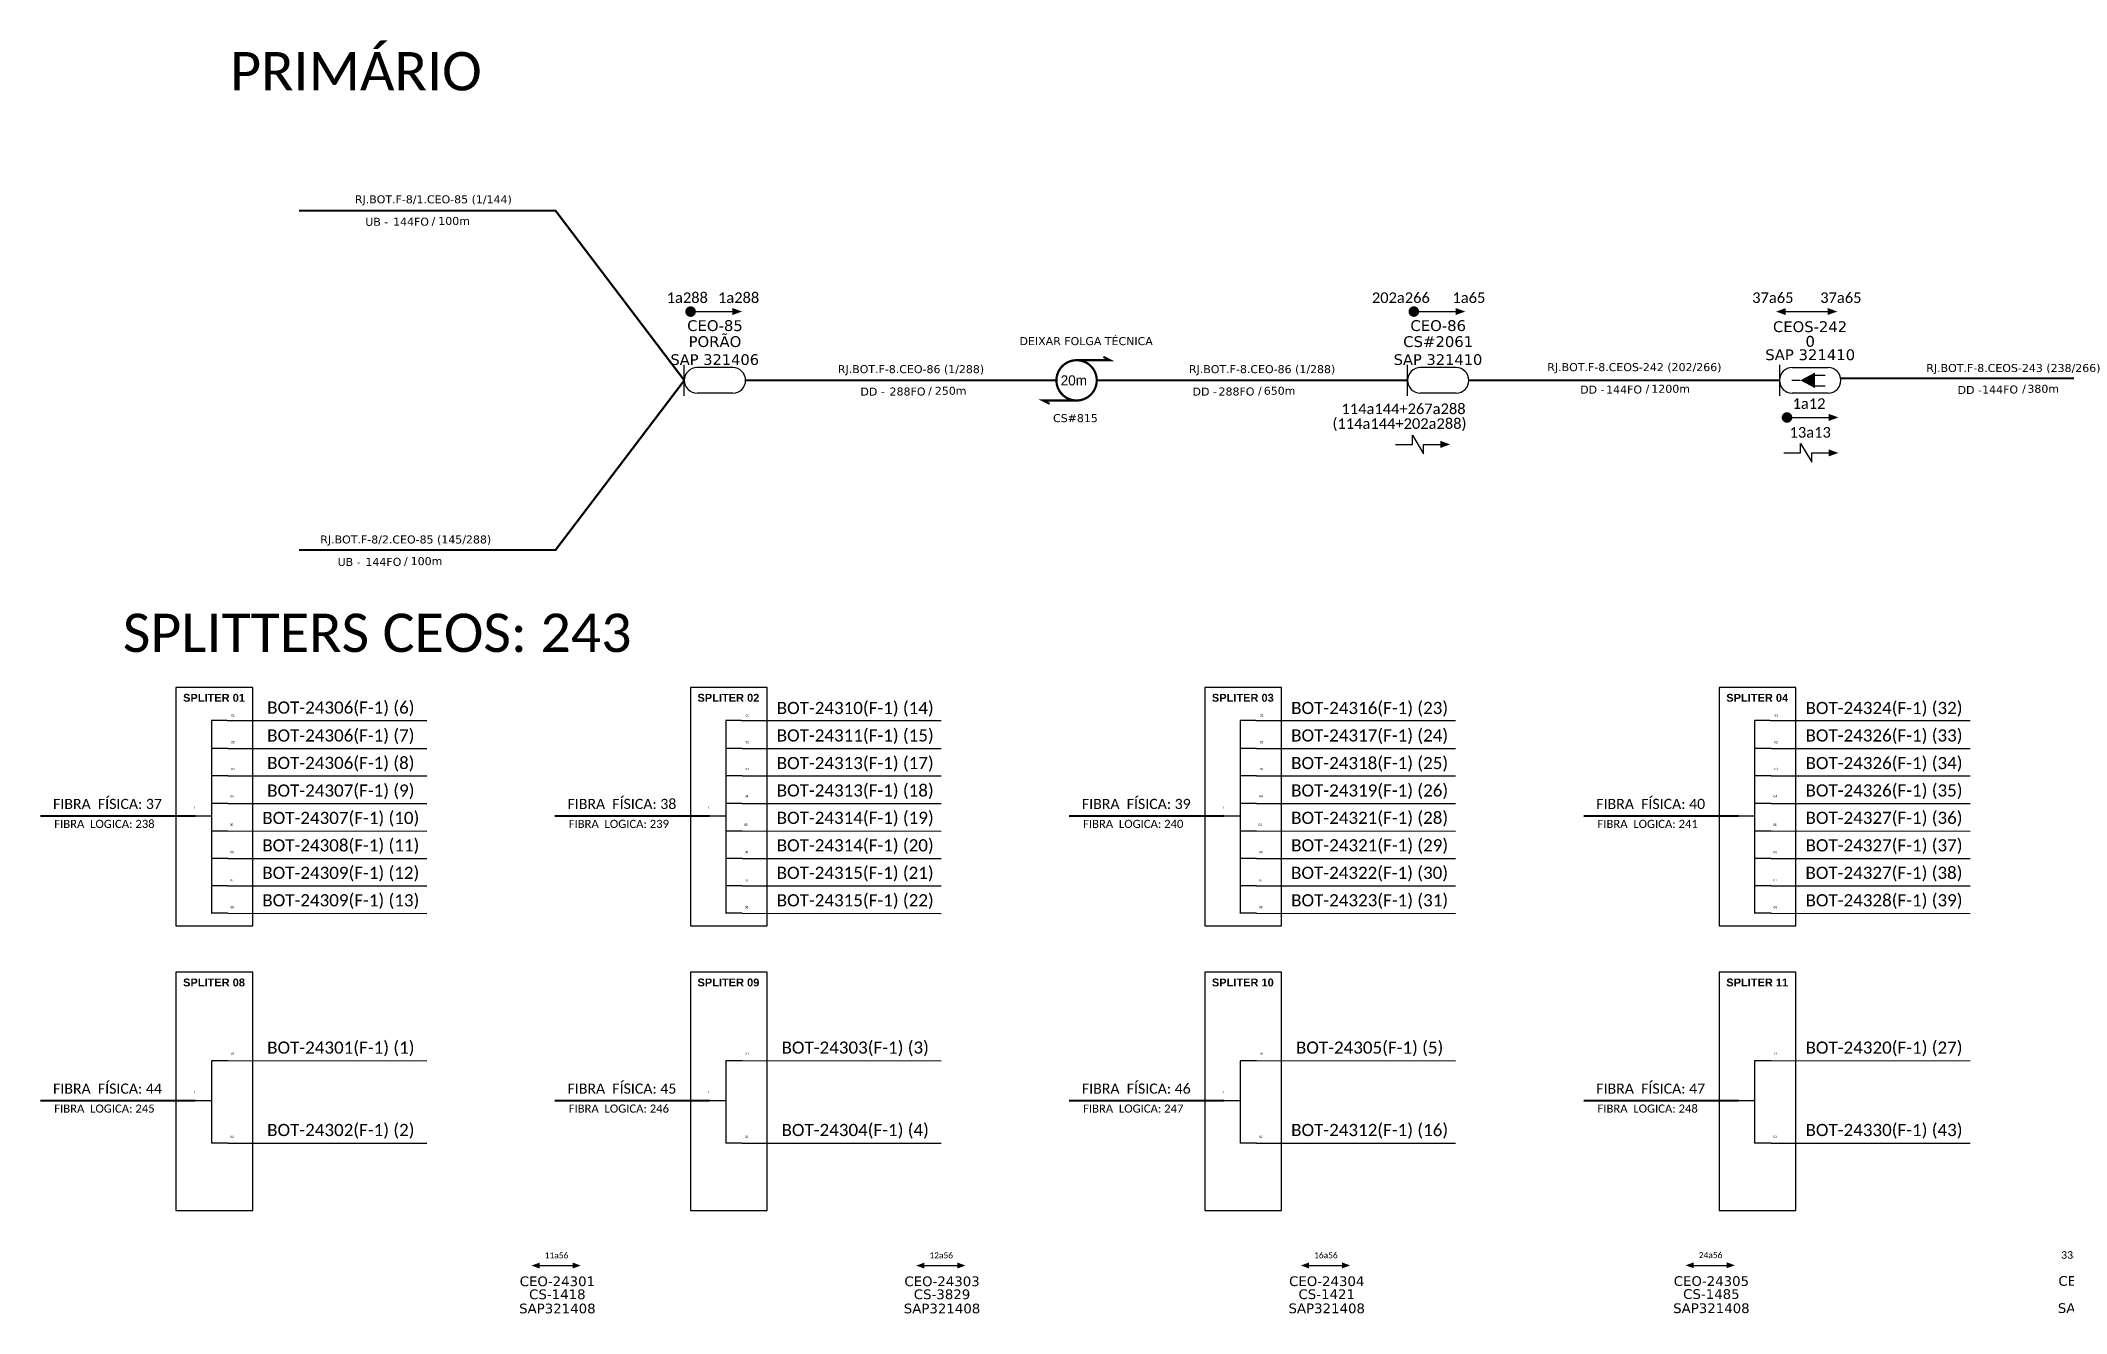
# Model space of a CAD drawing. Header units: millimetres. Extents: x 11891 to 13705, y -3602 to -1984.
# Drawn here: x 11930 to 12841, y -2558 to -1984 of the extents above; entities that cross this region are included whole.
import ezdxf
from ezdxf.enums import TextEntityAlignment as Align

# ---------------------------------------------------------------- set-up
doc = ezdxf.new("R2010")
doc.units = ezdxf.units.MM
doc.header["$MEASUREMENT"] = 0
for name, color, linetype in [('20.4-CEOS', 1, 'Continuous'), ('20.5-CABO AÉREO', 1, 'Continuous'), ('20.5-CEO', 1, 'Continuous'), ('SETA', 7, 'Continuous'), ('UNIFILAR', 7, 'Continuous')]:
    doc.layers.add(name, color=color, linetype=linetype)
doc.layers.add('40.1-ETIQUETAS', color=1, linetype='Continuous', lineweight=20)
doc.styles.add('siredit', font='verdana.ttf')

# ---------------------------------------------------------------- blocks, each defined once
blk = doc.blocks.new('SAN')
at = {"layer": 'SETA'}
blk.add_lwpolyline([(-2.58, 0), (6.02, 0)], dxfattribs=at)
for points in [[(-2.1, -0.66), (-3.93, 0), (-2.1, 0.67)], [(5.33, 0.68), (7.16, 0.01), (5.33, -0.65)]]:
    blk.add_solid(points, dxfattribs=at)
blk = doc.blocks.new('ETIQUETA_RS5F')
at = {"layer": '40.1-ETIQUETAS', "color": 0, "style": 'siredit'}
blk.add_text('/', height=1.5, dxfattribs=at).set_placement((1.55, -1.95), align=Align.MIDDLE_RIGHT)
for tag, p in [('ETIQUETA_R_PRIMARIA', (1.18, 4.1)), ('ETIQUETA_R_SECUNDARIA', (1.18, 2.1)), ('F_ATIVAS/F_MORTAS', (1.11, -4.24))]:
    blk.add_attdef(tag, text='', height=1.5, dxfattribs=at).set_placement(p, align=Align.MIDDLE_CENTER)
for tag, p in [('TIPO_CABO', (-6.62, -2.12)), ('CAP_CABO', (0.37, -2.09))]:
    blk.add_attdef(tag, text='', height=1.5, dxfattribs=at).set_placement(p, align=Align.MIDDLE_RIGHT)
blk.add_attdef('METROS', text='', height=1.5, dxfattribs=at).set_placement((2.11, -1.95), align=Align.MIDDLE_LEFT)
for tag, p in [('FUSÃO_1', (0.82, -8.39)), ('FUSÃO_2', (0.82, -10.6)), ('FUSÃO_3', (0.82, -12.93)), ('FUSÃO_4', (0.82, -15.14)), ('FUSÃO_5', (0.82, -17.16))]:
    blk.add_attdef(tag, text='', height=1.5, dxfattribs=at).set_placement(p, align=Align.CENTER)
blk = doc.blocks.new('*U39')
at = {"layer": '20.5-CEO'}
for p, q in [((-1.56, 1.26), (1.8, 1.26)), ((1.8, -1.13), (-1.56, -1.13))]:
    blk.add_line(p, q, dxfattribs=at)
blk.add_lwpolyline([(-2.75, 1.51), (-2.75, -1.38)], dxfattribs=at)
for centre, start, end in [((-1.56, 0.07), 90, 270), ((1.8, 0.07), 270, 90)]:
    blk.add_arc(centre, 1.2, start, end, dxfattribs=at)
at = {"layer": '20.5-CEO', "color": 7, "style": 'siredit'}
for tag, p in [('LOCAL', (0.12, 4.23)), ('FID', (0.11, 5.61)), ('SAP', (0.12, 2.97)), ('FIBRAS_RESERVA', (0.12, -1.94))]:
    blk.add_attdef(tag, text='', height=1.01, dxfattribs=at).set_placement(p, align=Align.TOP_CENTER)
for tag, flags, p in [('ID_ATIVIDADE', 3, (0.11, -3.51)), ('FATOR', 1, (0.11, -4.82))]:
    blk.add_attdef(tag, text='', height=1.01, dxfattribs=dict(at, flags=flags)).set_placement(p, align=Align.TOP_CENTER)
at = {"layer": '20.5-CEO', "color": 7, "style": 'siredit', "flags": 3}
blk.add_attdef('QTDE', (-4.88, -7.06), '', height=1.01, dxfattribs=at)

msp = doc.modelspace()

# ---------------------------------------------------------------- linework, layer by layer
at = {"color": 7, "linetype": 'Continuous'}
for p, q in [((12006.43, -2290.63, 2), (12006.43, -2377.49, 2)), ((12013.47, -2290.63, 2), (12006.43, -2290.63, 2)), ((12237.86, -2290.63, 2), (12237.86, -2377.49, 2)), ((12244.9, -2290.63, 2), (12237.86, -2290.63, 2)), ((12469.3, -2290.63, 2), (12469.3, -2377.49, 2)), ((12476.33, -2290.63, 2), (12469.3, -2290.63, 2)), ((12700.73, -2290.63, 2), (12700.73, -2377.49, 2)), ((12707.76, -2290.63, 2), (12700.73, -2290.63, 2)), ((12013.82, -2303.2, 2), (12006.79, -2303.2, 2)), ((12245.25, -2303.2, 2), (12238.22, -2303.2, 2)), ((12476.69, -2303.2, 2), (12469.65, -2303.2, 2)), ((12708.12, -2303.2, 2), (12701.08, -2303.2, 2)), ((12013.82, -2315.58, 2), (12006.79, -2315.58, 2)), ((12245.25, -2315.58, 2), (12238.22, -2315.58, 2)), ((12476.69, -2315.58, 2), (12469.65, -2315.58, 2)), ((12708.12, -2315.58, 2), (12701.08, -2315.58, 2)), ((12013.82, -2328.02, 2), (12006.79, -2328.02, 2)), ((12245.25, -2328.02, 2), (12238.22, -2328.02, 2)), ((12476.69, -2328.02, 2), (12469.65, -2328.02, 2)), ((12708.12, -2328.02, 2), (12701.08, -2328.02, 2)), ((11999.13, -2333.49, 2), (12006.4, -2333.49, 2)), ((12013.82, -2340.35, 2), (12006.79, -2340.35, 2)), ((12230.57, -2333.49, 2), (12237.83, -2333.49, 2)), ((12245.25, -2340.35, 2), (12238.22, -2340.35, 2)), ((12462, -2333.49, 2), (12469.27, -2333.49, 2)), ((12476.69, -2340.35, 2), (12469.65, -2340.35, 2)), ((12693.43, -2333.49, 2), (12700.7, -2333.49, 2)), ((12708.12, -2340.35, 2), (12701.08, -2340.35, 2)), ((12013.82, -2352.68, 2), (12006.79, -2352.68, 2)), ((12245.25, -2352.68, 2), (12238.22, -2352.68, 2)), ((12476.69, -2352.68, 2), (12469.65, -2352.68, 2)), ((12708.12, -2352.68, 2), (12701.08, -2352.68, 2)), ((12013.82, -2365.06, 2), (12006.79, -2365.06, 2)), ((12245.25, -2365.06, 2), (12238.22, -2365.06, 2)), ((12476.69, -2365.06, 2), (12469.65, -2365.06, 2)), ((12708.12, -2365.06, 2), (12701.08, -2365.06, 2)), ((12013.82, -2377.41, 2), (12006.79, -2377.41, 2)), ((12245.25, -2377.41, 2), (12238.22, -2377.41, 2)), ((12476.69, -2377.41, 2), (12469.65, -2377.41, 2)), ((12708.12, -2377.41, 2), (12701.08, -2377.41, 2)), ((12006.43, -2443.75, 2), (12006.43, -2480.85, 2)), ((12013.82, -2443.75, 2), (12006.43, -2443.75, 2)), ((12237.86, -2443.75, 2), (12237.86, -2480.85, 2)), ((12245.25, -2443.75, 2), (12237.86, -2443.75, 2)), ((12469.3, -2443.75, 2), (12469.3, -2480.85, 2)), ((12476.69, -2443.75, 2), (12469.3, -2443.75, 2)), ((12700.73, -2443.75, 2), (12700.73, -2480.85, 2)), ((12708.12, -2443.75, 2), (12700.73, -2443.75, 2)), ((11999.13, -2461.65, 2), (12006.4, -2461.65, 2)), ((12230.57, -2461.65, 2), (12237.83, -2461.65, 2)), ((12462, -2461.65, 2), (12469.27, -2461.65, 2)), ((12693.43, -2461.65, 2), (12700.7, -2461.65, 2)), ((12013.82, -2480.85, 2), (12006.43, -2480.85, 2)), ((12245.25, -2480.85, 2), (12237.86, -2480.85, 2)), ((12476.69, -2480.85, 2), (12469.3, -2480.85, 2)), ((12708.12, -2480.85, 2), (12700.73, -2480.85, 2))]:
    msp.add_line(p, q, dxfattribs=at)
at = {"color": 10, "linetype": 'Continuous'}
for p, q in [((12013.47, -2290.63, 2), (12103.36, -2290.65, 2)), ((12244.9, -2290.63, 2), (12334.79, -2290.65, 2)), ((12476.33, -2290.63, 2), (12566.22, -2290.65, 2)), ((12707.76, -2290.63, 2), (12797.65, -2290.65, 2)), ((12013.82, -2303.2, 2), (12103.36, -2303.22, 2)), ((12245.25, -2303.2, 2), (12334.79, -2303.22, 2)), ((12476.69, -2303.2, 2), (12566.22, -2303.22, 2)), ((12708.12, -2303.2, 2), (12797.65, -2303.22, 2)), ((12013.82, -2315.56, 2), (12103.36, -2315.58, 2)), ((12245.25, -2315.56, 2), (12334.79, -2315.58, 2)), ((12476.69, -2315.56, 2), (12566.22, -2315.58, 2)), ((12708.12, -2315.56, 2), (12797.65, -2315.58, 2)), ((12013.82, -2328, 2), (12103.36, -2328.02, 2)), ((12245.25, -2328, 2), (12334.79, -2328.02, 2)), ((12476.69, -2328, 2), (12566.22, -2328.02, 2)), ((12708.12, -2328, 2), (12797.65, -2328.02, 2)), ((12013.82, -2340.32, 2), (12103.36, -2340.35, 2)), ((12245.25, -2340.32, 2), (12334.79, -2340.35, 2)), ((12476.69, -2340.32, 2), (12566.22, -2340.35, 2)), ((12708.12, -2340.32, 2), (12797.65, -2340.35, 2)), ((12013.82, -2352.66, 2), (12103.36, -2352.68, 2)), ((12245.25, -2352.66, 2), (12334.79, -2352.68, 2)), ((12476.69, -2352.66, 2), (12566.22, -2352.68, 2)), ((12708.12, -2352.66, 2), (12797.65, -2352.68, 2)), ((12013.82, -2365.03, 2), (12103.36, -2365.06, 2)), ((12245.25, -2365.03, 2), (12334.79, -2365.06, 2)), ((12476.69, -2365.03, 2), (12566.22, -2365.06, 2)), ((12708.12, -2365.03, 2), (12797.65, -2365.06, 2)), ((12013.82, -2377.41, 2), (12103.36, -2377.44, 2)), ((12245.25, -2377.41, 2), (12334.79, -2377.44, 2)), ((12476.68, -2377.41, 2), (12566.22, -2377.44, 2)), ((12708.11, -2377.41, 2), (12797.65, -2377.44, 2)), ((12013.82, -2443.72, 2), (12103.36, -2443.75, 2)), ((12245.25, -2443.72, 2), (12334.79, -2443.75, 2)), ((12476.69, -2443.72, 2), (12566.22, -2443.75, 2)), ((12708.12, -2443.72, 2), (12797.65, -2443.75, 2)), ((12013.82, -2480.82, 2), (12103.36, -2480.85, 2)), ((12245.25, -2480.82, 2), (12334.79, -2480.85, 2)), ((12476.69, -2480.82, 2), (12566.22, -2480.85, 2)), ((12708.12, -2480.82, 2), (12797.65, -2480.85, 2))]:
    msp.add_line(p, q, dxfattribs=at)
at = {"color": 1, "linetype": 'Continuous', "lineweight": 60}
for p, q in [((11999.13, -2333.49, 2), (11929.56, -2333.71, 2)), ((12230.57, -2333.49, 2), (12161, -2333.71, 2)), ((12462, -2333.49, 2), (12392.43, -2333.71, 2)), ((12693.43, -2333.49, 2), (12623.86, -2333.71, 2)), ((11999.13, -2461.65, 2), (11929.56, -2461.87, 2)), ((12230.57, -2461.65, 2), (12161, -2461.87, 2)), ((12462, -2461.65, 2), (12392.43, -2461.87, 2)), ((12693.43, -2461.65, 2), (12623.86, -2461.87, 2))]:
    msp.add_line(p, q, dxfattribs=at)
at = {"color": 0, "const_width": 2.38}
for points in [[(12220.85, -2106.49, 1), (12223.23, -2106.49, 1)], [(12546.24, -2106.49, 1), (12548.62, -2106.49, 1)], [(12714.13, -2154.17, 1), (12716.51, -2154.17, 1)]]:
    msp.add_lwpolyline(points, format="xyb", close=True, dxfattribs=at)
at = {"color": 5, "const_width": 1.01}
msp.add_lwpolyline([(12395.7, -2128.38, 1.000012), (12395.7, -2146.52, 0.999978)], format="xyb", close=True, dxfattribs=at)
at = {"color": 5, "const_width": 0.945}
for points in [[(12395.7, -2128.38), (12410.82, -2128.38), (12407.8, -2126.86)], [(12395.7, -2146.52), (12380.58, -2146.52), (12383.6, -2148.03)]]:
    msp.add_lwpolyline(points, dxfattribs=at)
at = {"color": 0}
for points in [[(12546.8, -2166.29), (12546.8, -2162.08), (12551.82, -2170.48), (12551.82, -2166.29)], [(12721.46, -2170.11), (12721.46, -2165.91), (12726.48, -2174.3), (12726.48, -2170.11)]]:
    msp.add_lwpolyline(points, dxfattribs=at)
at = {"color": 7, "elevation": 2}
for points in [[(11990.49, -2383.05), (12025.05, -2383.05), (12025.05, -2275.74), (11990.49, -2275.74)], [(12221.93, -2383.05), (12256.49, -2383.05), (12256.49, -2275.74), (12221.93, -2275.74)], [(12453.36, -2383.05), (12487.92, -2383.05), (12487.92, -2275.74), (12453.36, -2275.74)], [(12684.79, -2383.05), (12719.35, -2383.05), (12719.35, -2275.74), (12684.79, -2275.74)], [(11990.49, -2511.22), (12025.05, -2511.22), (12025.05, -2403.91), (11990.49, -2403.91)], [(12221.93, -2511.22), (12256.49, -2511.22), (12256.49, -2403.91), (12221.93, -2403.91)], [(12453.36, -2511.22), (12487.92, -2511.22), (12487.92, -2403.91), (12453.36, -2403.91)], [(12684.79, -2511.22), (12719.35, -2511.22), (12719.35, -2403.91), (12684.79, -2403.91)]]:
    msp.add_lwpolyline(points, close=True, dxfattribs=at)
at = {"layer": '20.4-CEOS', "color": 5}
for p, q in [((12241.06, -2131.7), (12224.95, -2131.7)), ((12566.45, -2131.7), (12550.34, -2131.7)), ((12241.06, -2143.19), (12224.95, -2143.19)), ((12566.45, -2143.19), (12550.34, -2143.19))]:
    msp.add_line(p, q, dxfattribs=at)
for points in [[(12219.2, -2144.37), (12219.2, -2130.52)], [(12544.59, -2144.37), (12544.59, -2130.52)]]:
    msp.add_lwpolyline(points, dxfattribs=at)
at = {"layer": '20.4-CEOS'}
for points in [[(12721.3, -2137.44), (12717.42, -2137.44)], [(12727.65, -2135.16), (12732.55, -2135.16)], [(12727.65, -2139.94), (12732.55, -2139.94)]]:
    msp.add_lwpolyline(points, dxfattribs=at)
msp.add_lwpolyline([(12721.3, -2137.44, 0, 7.09, 0), (12727.95, -2137.44, 7.09, 7.09, 0)], format="xyseb", dxfattribs=at)
at = {"layer": '20.4-CEOS', "color": 5}
for centre, start, end in [((12224.95, -2137.45), 90, 270), ((12241.06, -2137.45), 270, 90), ((12550.34, -2137.45), 90, 270), ((12566.45, -2137.45), 270, 90)]:
    msp.add_arc(centre, 5.74, start, end, dxfattribs=at)
at = {"layer": '20.5-CABO AÉREO', "color": 7, "ltscale": 50, "const_width": 0.96}
for points in [[(12045.89, -2061.07), (12161.28, -2061.07), (12219.2, -2137.45)], [(12045.89, -2213.83), (12161.28, -2213.83), (12219.2, -2137.45)]]:
    msp.add_lwpolyline(points, dxfattribs=at)
at = {"layer": '20.5-CABO AÉREO', "color": 5, "ltscale": 50, "const_width": 0.96}
msp.add_lwpolyline([(12246.8, -2137.45), (12386.63, -2137.45)], dxfattribs=at)
at = {"layer": '40.1-ETIQUETAS', "color": 5, "const_width": 0.96}
msp.add_lwpolyline([(12404.77, -2137.45), (12544.59, -2137.45)], dxfattribs=at)
at = {"layer": '40.1-ETIQUETAS', "const_width": 0.96}
for points in [[(12572.19, -2137.45), (12711.95, -2137.45)], [(12739.62, -2136.55), (12879.37, -2136.55)]]:
    msp.add_lwpolyline(points, dxfattribs=at)
at = {"layer": 'SETA', "color": 0}
for points in [[(12222.04, -2106.49), (12242.47, -2106.49)], [(12547.43, -2106.49), (12567.86, -2106.49)], [(12714.78, -2106.49), (12735.21, -2106.49)], [(12715.32, -2154.17), (12735.75, -2154.17)], [(12539.21, -2166.29), (12546.8, -2166.29)], [(12551.82, -2166.29), (12559.41, -2166.29)], [(12713.87, -2170.11), (12721.46, -2170.11)], [(12726.48, -2170.11), (12734.07, -2170.11)]]:
    msp.add_lwpolyline(points, dxfattribs=at)
for points in [[(12240.83, -2104.87), (12245.18, -2106.46), (12240.83, -2108.04)], [(12566.22, -2104.87), (12570.57, -2106.46), (12566.22, -2108.04)], [(12714.78, -2104.9), (12710.43, -2106.49), (12714.78, -2108.07)], [(12733.57, -2104.87), (12737.93, -2106.46), (12733.57, -2108.04)], [(12734.11, -2152.55), (12738.46, -2154.14), (12734.11, -2155.72)], [(12559.41, -2164.7), (12563.76, -2166.29), (12559.41, -2167.87)], [(12734.07, -2168.53), (12738.42, -2170.11), (12734.07, -2171.69)]]:
    msp.add_solid(points, dxfattribs=at)

# ---------------------------------------------------------------- block references
at = {"layer": '20.5-CEO', "color": 0, "lineweight": 0}
ref = msp.add_blockref('*U39', (12725.16, -2137.77), dxfattribs=dict(at, xscale=4.8, yscale=4.8, zscale=4.8))
ref.add_attrib('LOCAL', '0', dxfattribs={"color": 7, "height": 4.87, "style": 'siredit'}).set_placement((12725.75, -2117.45), align=Align.TOP_CENTER)
ref.add_attrib('SAP', 'SAP 321410', dxfattribs={"color": 7, "height": 4.866, "style": 'siredit'}).set_placement((12725.75, -2123.49), align=Align.TOP_CENTER)
ref.add_attrib('FID', 'CEOS-242', dxfattribs={"layer": '20.4-CEOS', "color": 7, "height": 4.846, "style": 'siredit'}).set_placement((12725.69, -2110.86), align=Align.TOP_CENTER)
at = {"layer": '40.1-ETIQUETAS', "color": 0}
ref = msp.add_blockref('ETIQUETA_RS5F', (12103.46, -2060.99), dxfattribs=dict(at, xscale=2.4, yscale=2.4, zscale=2.4))
ref.add_attrib('ETIQUETA_R_SECUNDARIA', 'RJ.BOT.F-8/1.CEO-85 (1/144)', dxfattribs={"color": 0, "height": 3.6, "style": 'siredit'}).set_placement((12106.29, -2055.94), align=Align.MIDDLE_CENTER)
ref.add_attrib('TIPO_CABO', 'UB - ', dxfattribs={"color": 0, "height": 3.6, "style": 'siredit'}).set_placement((12087.58, -2066.07), align=Align.MIDDLE_RIGHT)
ref.add_attrib('CAP_CABO', '144FO', dxfattribs={"color": 0, "height": 3.6, "style": 'siredit'}).set_placement((12104.33, -2066.01), align=Align.MIDDLE_RIGHT)
ref.add_attrib('METROS', '100m', dxfattribs={"color": 0, "height": 3.6, "style": 'siredit'}).set_placement((12108.52, -2065.68), align=Align.MIDDLE_LEFT)
ref = msp.add_blockref('ETIQUETA_RS5F', (12091.03, -2214.14), dxfattribs=dict(at, xscale=2.4, yscale=2.4, zscale=2.4))
ref.add_attrib('ETIQUETA_R_SECUNDARIA', 'RJ.BOT.F-8/2.CEO-85 (145/288)', dxfattribs={"color": 0, "height": 3.6, "style": 'siredit'}).set_placement((12093.87, -2209.09), align=Align.MIDDLE_CENTER)
ref.add_attrib('TIPO_CABO', 'UB - ', dxfattribs={"color": 0, "height": 3.6, "style": 'siredit'}).set_placement((12075.16, -2219.21), align=Align.MIDDLE_RIGHT)
ref.add_attrib('CAP_CABO', '144FO', dxfattribs={"color": 0, "height": 3.6, "style": 'siredit'}).set_placement((12091.91, -2219.16), align=Align.MIDDLE_RIGHT)
ref.add_attrib('METROS', '100m', dxfattribs={"color": 0, "height": 3.6, "style": 'siredit'}).set_placement((12096.1, -2218.83), align=Align.MIDDLE_LEFT)
at = {"layer": 'UNIFILAR', "color": 5, "lineweight": -3, "xscale": 2, "yscale": 2, "zscale": 2}
for p in [(12158.32, -2536.02, 2), (12331.39, -2536.02, 2), (12504.46, -2535.96, 2), (12677.53, -2535.9, 2)]:
    msp.add_blockref('SAN', p, dxfattribs=at)

# ---------------------------------------------------------------- texts
at = {"color": 5}
msp.add_text('20m', height=4.536, dxfattribs=at).set_placement((12388.56, -2139.72))
at = {"attachment_point": 5}
for s, insert, char_height, width in [('\\C7;\\fCalibri|b0|i0|c0|p34;PRIMÁRIO', (12071.48, -1998.37, 2), 17.28, 263.3321), ('\\C7;\\fCalibri|b0|i0|c0|p34;SPLITTERS CEOS: 243', (12081.02, -2251.24, 2), 17.28, 263.3321), ('\\C10;\\fArial|b1|i0|c0|p34;\\H1x;SPLITER 01', (12007.62, -2280.4, 2), 3.5506, 34.56), ('\\C10;\\fArial|b1|i0|c0|p34;\\H1x;SPLITER 02', (12239.05, -2280.4, 2), 3.5506, 34.56), ('\\C10;\\fArial|b1|i0|c0|p34;\\H1x;SPLITER 03', (12470.48, -2280.4, 2), 3.5506, 34.56), ('\\C10;\\fArial|b1|i0|c0|p34;\\H1x;SPLITER 04', (12701.91, -2280.4, 2), 3.5506, 34.56), ('\\C7;\\fArial|b0|i0|;\\H1.0273588255048;01 ', (12016.15, -2288.35, 2), 3.5506, 7.1205), ('\\pt49.37685;{\\fCalibri|b0|i0|c0|p34;\\C7;BOT-24306(F-1) (6)}', (12064.67, -2285.36, 2), 5.4863, 81.8207), ('\\C7;\\fArial|b0|i0|;\\H1.0273588255048;01 ', (12247.59, -2288.35, 2), 3.5506, 7.1205), ('\\pt49.37685;{\\fCalibri|b0|i0|c0|p34;\\C7;BOT-24310(F-1) (14)}', (12296.1, -2285.55, 2), 5.4863, 81.8207), ('\\C7;\\fArial|b0|i0|;\\H1.0273588255048;01 ', (12479.02, -2288.35, 2), 3.5506, 7.1205), ('\\pt49.37685;{\\fCalibri|b0|i0|c0|p34;\\C7;BOT-24316(F-1) (23)}', (12527.54, -2285.55, 2), 5.4863, 81.8207), ('\\C7;\\fArial|b0|i0|;\\H1.0273588255048;01 ', (12710.45, -2288.35, 2), 3.5506, 7.1205), ('\\pt49.37685;{\\fCalibri|b0|i0|c0|p34;\\C7;BOT-24324(F-1) (32)}', (12758.97, -2285.55, 2), 5.4863, 81.8207), ('\\pt49.37685;{\\fCalibri|b0|i0|c0|p34;\\C7;BOT-24306(F-1) (7)}', (12064.67, -2297.93, 2), 5.4863, 81.8207), ('\\pt49.37685;{\\fCalibri|b0|i0|c0|p34;\\C7;BOT-24311(F-1) (15)}', (12296.1, -2297.91, 2), 5.4863, 81.8207), ('\\pt49.37685;{\\fCalibri|b0|i0|c0|p34;\\C7;BOT-24317(F-1) (24)}', (12527.54, -2297.91, 2), 5.4863, 81.8207), ('\\pt49.37685;{\\fCalibri|b0|i0|c0|p34;\\C7;BOT-24326(F-1) (33)}', (12758.97, -2297.91, 2), 5.4863, 81.8207), ('\\C7;\\fArial|b0|i0|;\\H1.0273588255048;02 ', (12016.05, -2300.35, 2), 3.5506, 7.5164), ('\\C7;\\fArial|b0|i0|;\\H1.0273588255048;02 ', (12247.48, -2300.35, 2), 3.5506, 7.5164), ('\\C7;\\fArial|b0|i0|;\\H1.0273588255048;02 ', (12478.91, -2300.35, 2), 3.5506, 7.5164), ('\\C7;\\fArial|b0|i0|;\\H1.0273588255048;02 ', (12710.35, -2300.35, 2), 3.5506, 7.5164), ('\\C7;\\fArial|b0|i0|;\\H1.0273588255048;03 ', (12016.05, -2312.44, 2), 3.5506, 6.912), ('\\pt49.37685;{\\fCalibri|b0|i0|c0|p34;\\C7;BOT-24306(F-1) (8)}', (12064.67, -2310.29, 2), 5.4863, 81.8207), ('\\C7;\\fArial|b0|i0|;\\H1.0273588255048;03 ', (12247.48, -2312.44, 2), 3.5506, 6.912), ('\\pt49.37685;{\\fCalibri|b0|i0|c0|p34;\\C7;BOT-24313(F-1) (17)}', (12296.1, -2310.35, 2), 5.4863, 81.8207), ('\\C7;\\fArial|b0|i0|;\\H1.0273588255048;03 ', (12478.91, -2312.44, 2), 3.5506, 6.912), ('\\pt49.37685;{\\fCalibri|b0|i0|c0|p34;\\C7;BOT-24318(F-1) (25)}', (12527.54, -2310.35, 2), 5.4863, 81.8207), ('\\C7;\\fArial|b0|i0|;\\H1.0273588255048;03 ', (12710.35, -2312.44, 2), 3.5506, 6.912), ('\\pt49.37685;{\\fCalibri|b0|i0|c0|p34;\\C7;BOT-24326(F-1) (34)}', (12758.97, -2310.35, 2), 5.4863, 81.8207), ('\\C7;\\fArial|b0|i0|;\\H1.0273588255048;04 ', (12015.75, -2324.73, 2), 3.5506, 7.5164), ('\\pt49.37685;{\\fCalibri|b0|i0|c0|p34;\\C7;BOT-24307(F-1) (9)}', (12064.67, -2322.73, 2), 5.4863, 81.8207), ('\\C7;\\fArial|b0|i0|;\\H1.0273588255048;04 ', (12247.18, -2324.73, 2), 3.5506, 7.5164), ('\\pt49.37685;{\\fCalibri|b0|i0|c0|p34;\\C7;BOT-24313(F-1) (18)}', (12296.1, -2322.68, 2), 5.4863, 81.8207), ('\\C7;\\fArial|b0|i0|;\\H1.0273588255048;04 ', (12478.61, -2324.73, 2), 3.5506, 7.5164), ('\\pt49.37685;{\\fCalibri|b0|i0|c0|p34;\\C7;BOT-24319(F-1) (26)}', (12527.54, -2322.68, 2), 5.4863, 81.8207), ('\\C7;\\fArial|b0|i0|;\\H1.0273588255048;04 ', (12710.04, -2324.73, 2), 3.5506, 7.5164), ('\\pt49.37685;{\\fCalibri|b0|i0|c0|p34;\\C7;BOT-24326(F-1) (35)}', (12758.97, -2322.68, 2), 5.4863, 81.8207), ('{\\fCalibri|b0|i0|c0|p34;\\C7;FIBRA  FÍSICA: 37}', (11959.7, -2328.19, 2), 4.5719, 69.12), ('\\C7;\\fArial|b0|i0|;\\H1.0273588255048;1', (11998.8, -2329.83, 2), 3.5506, 3.5168), ('\\pt49.37685;{\\fCalibri|b0|i0|c0|p34;\\C7;BOT-24307(F-1) (10)}', (12064.67, -2335.06, 2), 5.4863, 81.8207), ('{\\fCalibri|b0|i0|c0|p34;\\C7;FIBRA  FÍSICA: 38}', (12191.14, -2328.19, 2), 4.5719, 69.12), ('\\C7;\\fArial|b0|i0|;\\H1.0273588255048;1', (12230.23, -2329.83, 2), 3.5506, 3.5168), ('\\pt49.37685;{\\fCalibri|b0|i0|c0|p34;\\C7;BOT-24314(F-1) (19)}', (12296.1, -2335.01, 2), 5.4863, 81.8207), ('{\\fCalibri|b0|i0|c0|p34;\\C7;FIBRA  FÍSICA: 39}', (12422.57, -2328.19, 2), 4.5719, 69.12), ('\\C7;\\fArial|b0|i0|;\\H1.0273588255048;1', (12461.66, -2329.83, 2), 3.5506, 3.5168), ('\\pt49.37685;{\\fCalibri|b0|i0|c0|p34;\\C7;BOT-24321(F-1) (28)}', (12527.54, -2335.01, 2), 5.4863, 81.8207), ('{\\fCalibri|b0|i0|c0|p34;\\C7;FIBRA  FÍSICA: 40}', (12654, -2328.19, 2), 4.5719, 69.12), ('\\C7;\\fArial|b0|i0|;\\H1.0273588255048;1', (12693.1, -2329.83, 2), 3.5506, 3.5168), ('\\pt49.37685;{\\fCalibri|b0|i0|c0|p34;\\C7;BOT-24327(F-1) (36)}', (12758.97, -2335.01, 2), 5.4863, 81.8207), ('{\\fCalibri|b0|i0|c0|p34;\\C7;FIBRA  LOGICA: 238}', (11958.32, -2337.17, 2), 3.6577, 69.12), ('\\C7;\\fArial|b0|i0|;\\H1.0273588255048;05 ', (12015.49, -2337.55, 2), 3.5506, 9.2444), ('{\\fCalibri|b0|i0|c0|p34;\\C7;FIBRA  LOGICA: 239}', (12189.75, -2337.17, 2), 3.6577, 69.12), ('\\C7;\\fArial|b0|i0|;\\H1.0273588255048;05 ', (12246.92, -2337.55, 2), 3.5506, 9.2444), ('{\\fCalibri|b0|i0|c0|p34;\\C7;FIBRA  LOGICA: 240}', (12421.18, -2337.17, 2), 3.6577, 69.12), ('\\C7;\\fArial|b0|i0|;\\H1.0273588255048;05 ', (12478.35, -2337.55, 2), 3.5506, 9.2444), ('{\\fCalibri|b0|i0|c0|p34;\\C7;FIBRA  LOGICA: 241}', (12652.62, -2337.17, 2), 3.6577, 69.12), ('\\C7;\\fArial|b0|i0|;\\H1.0273588255048;05 ', (12709.78, -2337.55, 2), 3.5506, 9.2444), ('\\C7;\\fArial|b0|i0|;\\H1.0273588255048;06 ', (12015.75, -2349.83, 2), 3.5506, 7.5164), ('\\pt49.37685;{\\fCalibri|b0|i0|c0|p34;\\C7;BOT-24308(F-1) (11)}', (12064.67, -2347.39, 2), 5.4863, 81.8207), ('\\C7;\\fArial|b0|i0|;\\H1.0273588255048;06 ', (12247.18, -2349.83, 2), 3.5506, 7.5164), ('\\pt49.37685;{\\fCalibri|b0|i0|c0|p34;\\C7;BOT-24314(F-1) (20)}', (12296.1, -2347.39, 2), 5.4863, 81.8207), ('\\C7;\\fArial|b0|i0|;\\H1.0273588255048;06 ', (12478.61, -2349.83, 2), 3.5506, 7.5164), ('\\pt49.37685;{\\fCalibri|b0|i0|c0|p34;\\C7;BOT-24321(F-1) (29)}', (12527.54, -2347.39, 2), 5.4863, 81.8207), ('\\C7;\\fArial|b0|i0|;\\H1.0273588255048;06 ', (12710.04, -2349.83, 2), 3.5506, 7.5164), ('\\pt49.37685;{\\fCalibri|b0|i0|c0|p34;\\C7;BOT-24327(F-1) (37)}', (12758.97, -2347.39, 2), 5.4863, 81.8207), ('\\pt49.37685;{\\fCalibri|b0|i0|c0|p34;\\C7;BOT-24309(F-1) (12)}', (12064.67, -2359.77, 2), 5.4863, 81.8207), ('\\pt49.37685;{\\fCalibri|b0|i0|c0|p34;\\C7;BOT-24315(F-1) (21)}', (12296.08, -2359.77, 2), 5.4863, 81.8207), ('\\pt49.37685;{\\fCalibri|b0|i0|c0|p34;\\C7;BOT-24322(F-1) (30)}', (12527.51, -2359.77, 2), 5.4863, 81.8207), ('\\pt49.37685;{\\fCalibri|b0|i0|c0|p34;\\C7;BOT-24327(F-1) (38)}', (12758.94, -2359.77, 2), 5.4863, 81.8207), ('\\C7;\\fArial|b0|i0|;\\H1.0273588255048;07 ', (12015.75, -2362.56, 2), 3.5506, 7.5164), ('\\pt49.37685;{\\fCalibri|b0|i0|c0|p34;\\C7;BOT-24309(F-1) (13)}', (12064.67, -2372.14, 2), 5.4863, 81.8207), ('\\C7;\\fArial|b0|i0|;\\H1.0273588255048;07 ', (12247.18, -2362.56, 2), 3.5506, 7.5164), ('\\pt49.37685;{\\fCalibri|b0|i0|c0|p34;\\C7;BOT-24315(F-1) (22)}', (12296.1, -2372.14, 2), 5.4863, 81.8207), ('\\C7;\\fArial|b0|i0|;\\H1.0273588255048;07 ', (12478.61, -2362.56, 2), 3.5506, 7.5164), ('\\pt49.37685;{\\fCalibri|b0|i0|c0|p34;\\C7;BOT-24323(F-1) (31)}', (12527.54, -2372.14, 2), 5.4863, 81.8207), ('\\C7;\\fArial|b0|i0|;\\H1.0273588255048;07 ', (12710.04, -2362.56, 2), 3.5506, 7.5164), ('\\pt49.37685;{\\fCalibri|b0|i0|c0|p34;\\C7;BOT-24328(F-1) (39)}', (12758.97, -2372.14, 2), 5.4863, 81.8207), ('\\C7;\\fArial|b0|i0|;\\H1.0273588255048;08 ', (12015.75, -2374.65, 2), 3.5506, 7.5164), ('\\C7;\\fArial|b0|i0|;\\H1.0273588255048;08 ', (12247.18, -2374.65, 2), 3.5506, 7.5164), ('\\C7;\\fArial|b0|i0|;\\H1.0273588255048;08 ', (12478.61, -2374.65, 2), 3.5506, 7.5164), ('\\C7;\\fArial|b0|i0|;\\H1.0273588255048;08 ', (12710.04, -2374.65, 2), 3.5506, 7.5164), ('\\C10;\\fArial|b1|i0|c0|p34;\\H1x;SPLITER 08', (12007.62, -2408.57, 2), 3.5506, 34.56), ('\\C10;\\fArial|b1|i0|c0|p34;\\H1x;SPLITER 09', (12239.05, -2408.57, 2), 3.5506, 34.56), ('\\C10;\\fArial|b1|i0|c0|p34;\\H1x;SPLITER 10', (12470.48, -2408.57, 2), 3.5506, 34.56), ('\\C10;\\fArial|b1|i0|c0|p34;\\H1x;SPLITER 11', (12701.91, -2408.57, 2), 3.5506, 34.56), ('\\C7;\\fArial|b0|i0;\\H0.289352x;01 ', (12016.05, -2440.61, 2), 3.5506, 6.912), ('\\pt49.37685;{\\fCalibri|b0|i0|c0|p34;\\C7;BOT-24301(F-1) (1)}', (12064.67, -2438.46, 2), 5.4863, 81.8207), ('\\C7;\\fArial|b0|i0;\\H0.289352x;01 ', (12247.48, -2440.61, 2), 3.5506, 6.912), ('\\pt49.37685;{\\fCalibri|b0|i0|c0|p34;\\C7;BOT-24303(F-1) (3)}', (12296.1, -2438.46, 2), 5.4863, 81.8207), ('\\C7;\\fArial|b0|i0;\\H0.289352x;01 ', (12478.91, -2440.61, 2), 3.5506, 6.912), ('\\pt49.37685;{\\fCalibri|b0|i0|c0|p34;\\C7;BOT-24305(F-1) (5)}', (12527.54, -2438.46, 2), 5.4863, 81.8207), ('\\C7;\\fArial|b0|i0;\\H0.289352x;01 ', (12710.35, -2440.61, 2), 3.5506, 6.912), ('\\pt49.37685;{\\fCalibri|b0|i0|c0|p34;\\C7;BOT-24320(F-1) (27)}', (12758.97, -2438.46, 2), 5.4863, 81.8207), ('{\\fCalibri|b0|i0|c0|p34;\\C7;FIBRA  FÍSICA: 44}', (11959.7, -2456.36, 2), 4.5719, 69.12), ('\\C7;\\fArial|b0|i0|;\\H1.0273588255048;1', (11998.8, -2458, 2), 3.5506, 3.5168), ('{\\fCalibri|b0|i0|c0|p34;\\C7;FIBRA  FÍSICA: 45}', (12191.14, -2456.36, 2), 4.5719, 69.12), ('\\C7;\\fArial|b0|i0|;\\H1.0273588255048;1', (12230.23, -2458, 2), 3.5506, 3.5168), ('{\\fCalibri|b0|i0|c0|p34;\\C7;FIBRA  FÍSICA: 46}', (12422.57, -2456.36, 2), 4.5719, 69.12), ('\\C7;\\fArial|b0|i0|;\\H1.0273588255048;1', (12461.66, -2458, 2), 3.5506, 3.5168), ('{\\fCalibri|b0|i0|c0|p34;\\C7;FIBRA  FÍSICA: 47}', (12654, -2456.36, 2), 4.5719, 69.12), ('\\C7;\\fArial|b0|i0|;\\H1.0273588255048;1', (12693.1, -2458, 2), 3.5506, 3.5168), ('{\\fCalibri|b0|i0|c0|p34;\\C7;FIBRA  LOGICA: 245}', (11958.32, -2465.34, 2), 3.6577, 69.12), ('{\\fCalibri|b0|i0|c0|p34;\\C7;FIBRA  LOGICA: 246}', (12189.75, -2465.34, 2), 3.6577, 69.12), ('{\\fCalibri|b0|i0|c0|p34;\\C7;FIBRA  LOGICA: 247}', (12421.18, -2465.34, 2), 3.6577, 69.12), ('{\\fCalibri|b0|i0|c0|p34;\\C7;FIBRA  LOGICA: 248}', (12652.62, -2465.34, 2), 3.6577, 69.12), ('\\C7;\\fArial|b0|i0;\\H0.289352x;02 ', (12015.75, -2478, 2), 3.5506, 7.5164), ('\\pt49.37685;{\\fCalibri|b0|i0|c0|p34;\\C7;BOT-24302(F-1) (2)}', (12064.67, -2475.56, 2), 5.4863, 81.8207), ('\\C7;\\fArial|b0|i0;\\H0.289352x;02 ', (12247.18, -2478, 2), 3.5506, 7.5164), ('\\pt49.37685;{\\fCalibri|b0|i0|c0|p34;\\C7;BOT-24304(F-1) (4)}', (12296.1, -2475.56, 2), 5.4863, 81.8207), ('\\C7;\\fArial|b0|i0;\\H0.289352x;02 ', (12478.61, -2478, 2), 3.5506, 7.5164), ('\\pt49.37685;{\\fCalibri|b0|i0|c0|p34;\\C7;BOT-24312(F-1) (16)}', (12527.54, -2475.56, 2), 5.4863, 81.8207), ('\\C7;\\fArial|b0|i0;\\H0.289352x;02 ', (12710.04, -2478, 2), 3.5506, 7.5164), ('\\pt49.37685;{\\fCalibri|b0|i0|c0|p34;\\C7;BOT-24330(F-1) (43)}', (12758.97, -2475.56, 2), 5.4863, 81.8207), ('\\C7;\\fCalibri|b0|i0|c0|p34;11a56', (12161.72, -2531.43, 2), 2.72, 50.7176), ('\\C7;\\fCalibri|b0|i0|c0|p34;12a56', (12334.79, -2531.43, 2), 2.72, 50.7176), ('\\C7;\\fCalibri|b0|i0|c0|p34;16a56', (12507.86, -2531.37, 2), 2.72, 50.7176), ('\\C7;\\fCalibri|b0|i0|c0|p34;24a56', (12680.93, -2531.31, 2), 2.72, 50.7176)]:
    msp.add_mtext(s, dxfattribs=dict(at, insert=insert, char_height=char_height, width=width))
at = {"color": 5, "char_height": 4.752, "width": 60.2525, "attachment_point": 5}
for s, insert in [('{\\fCalibri|b0|i0|c0|p34;\\C7;1a288}', (12220.54, -2100.25)), ('{\\fCalibri|b0|i0|c0|p34;(114a144+202a288)}', (12540.97, -2157.42))]:
    msp.add_mtext(s, dxfattribs=dict(at, insert=insert))
at = {"color": 0, "attachment_point": 5}
for s, insert, char_height, width in [('{\\fCalibri|b0|i0|c0|p34;\\C7;1a288}', (12243.64, -2100.25), 4.752, 60.2525), ('{\\fCalibri|b0|i0|c0|p34;\\C7;202a266}', (12541.58, -2100.25), 4.752, 60.2525), ('{\\fCalibri|b0|i0|c0|p34;\\C7;1a65}', (12572.19, -2100.25), 4.752, 60.2525), ('{\\fCalibri|b0|i0|c0|p34;\\C7;37a65}', (12708.94, -2100.25), 4.752, 60.2525), ('{\\fCalibri|b0|i0|c0|p34;\\C7;37a65}', (12739.55, -2100.25), 4.752, 60.2525), ('{\\fCalibri|b0|i0|c0|p34;\\C1;114a144+267a288}', (12542.79, -2150.29), 4.752, 60.2525), ('{\\fCalibri|b0|i0|c0|p34;\\C7;1a12}', (12725.23, -2147.93), 4.752, 60.2525), ('{\\fCalibri|b0|i0|c0|p34;\\C7;13a13}', (12725.75, -2160.88), 4.752, 60.2525), ('\\C7;\\fCalibri|b0|i0|c0|p34;33a56', (12845.3, -2531.25, 2), 3.4214, 50.7176)]:
    msp.add_mtext(s, dxfattribs=dict(at, insert=insert, char_height=char_height, width=width))
at = {"layer": '20.4-CEOS', "color": 7, "style": 'siredit'}
for s, height, p in [('CEO-85', 4.866, (12233, -2112.8)), ('CEO-86', 4.866, (12558.39, -2112.8)), ('PORÃO', 4.866, (12233, -2120)), ('CS#2061', 4.866, (12558.39, -2120)), ('SAP 321406', 4.8, (12232.9, -2128.1)), ('SAP 321410', 4.8, (12558.29, -2128.1))]:
    msp.add_text(s, height=height, dxfattribs=at).set_placement(p, align=Align.MIDDLE_CENTER)
at = {"layer": '20.4-CEOS', "style": 'siredit'}
for tag, text, height, p in [('CEO-24301', 'CEOSXXX', 4.365, (12162.09, -2540.91, 2)), ('CEO-24303', 'CEOSXXX', 4.365, (12335.16, -2540.91, 2)), ('CEO-24304', 'CEOSXXX', 4.365, (12508.23, -2540.86, 2)), ('CEO-24305', 'CEOSXXX', 4.365, (12681.3, -2540.8, 2)), ('CEO-24306', 'CEOSXXX', 4.365, (12854.37, -2540.74, 2)), ('CS-1418', '', 4.37, (12162.09, -2546.76, 2)), ('CS-3829', '', 4.37, (12335.16, -2546.76, 2)), ('CS-1421', '', 4.37, (12508.23, -2546.71, 2)), ('CS-1485', '', 4.37, (12681.3, -2546.65, 2)), ('SAP321408', '', 4.37, (12162.09, -2553.14, 2)), ('SAP321408', '', 4.37, (12335.16, -2553.14, 2)), ('SAP321408', '', 4.37, (12508.23, -2553.08, 2)), ('SAP321408', '', 4.37, (12681.3, -2553.02, 2)), ('SAP321408', '', 4.37, (12854.37, -2552.96, 2))]:
    msp.add_attdef(tag, text=text, height=height, dxfattribs=at).set_placement(p, align=Align.TOP_CENTER)
at = {"layer": '40.1-ETIQUETAS', "color": 0, "style": 'siredit'}
for s, p in [('DEIXAR FOLGA TÉCNICA', (12400, -2119.77)), ('RJ.BOT.F-8.CEO-86 (1/288)', (12321.19, -2132.4)), ('RJ.BOT.F-8.CEO-86 (1/288)', (12479.16, -2132.4)), ('RJ.BOT.F-8.CEOS-242 (202/266)', (12646.65, -2131.5)), ('CS#815', (12395.18, -2154.46))]:
    msp.add_text(s, height=3.6, dxfattribs=at).set_placement(p, align=Align.MIDDLE_CENTER)
at = {"layer": '40.1-ETIQUETAS', "color": 7, "style": 'siredit'}
msp.add_text('RJ.BOT.F-8.CEOS-243 (238/266) ', height=3.6, dxfattribs=at).set_placement((12817.95, -2131.88), align=Align.MIDDLE_CENTER)
at = {"layer": '40.1-ETIQUETAS', "color": 0, "style": 'siredit'}
for s, p in [('DD - ', (12310.96, -2142.52)), ('288FO', (12327.72, -2142.47)), ('/', (12330.56, -2142.14)), ('DD - ', (12460.4, -2142.53)), ('288FO', (12475.71, -2142.47)), ('/', (12478.97, -2142.14)), ('DD - ', (12634.78, -2141.63)), ('144FO', (12650.09, -2141.57)), ('/', (12653.35, -2141.24)), ('DD - ', (12804.59, -2141.77))]:
    msp.add_text(s, height=3.6, dxfattribs=at).set_placement(p, align=Align.MIDDLE_RIGHT)
for s, p in [('250m', (12331.91, -2142.14)), ('650m', (12479.9, -2142.14)), ('1200m', (12654.28, -2141.24))]:
    msp.add_text(s, height=3.6, dxfattribs=at).set_placement(p, align=Align.MIDDLE_LEFT)
at = {"layer": '40.1-ETIQUETAS', "color": 7, "style": 'siredit'}
for s, p in [('144FO', (12819.27, -2141.57)), ('/', (12822.75, -2141.24))]:
    msp.add_text(s, height=3.6, dxfattribs=at).set_placement(p, align=Align.MIDDLE_RIGHT)
msp.add_text('380m', height=3.6, dxfattribs=at).set_placement((12823.46, -2141.24), align=Align.MIDDLE_LEFT)

doc.saveas('drawing.dxf')
